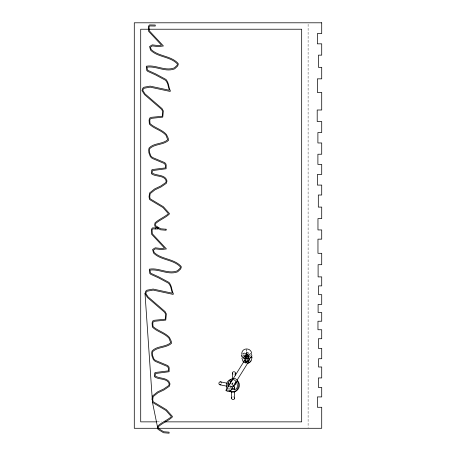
<?xml version="1.0" encoding="UTF-8"?>
<svg xmlns="http://www.w3.org/2000/svg" width="456" height="456" viewBox="0 0 456 456"><rect width="100%" height="100%" fill="white"/><g stroke="black" fill="none" stroke-linecap="round" stroke-linejoin="round"><path stroke-width="0.34" stroke-dasharray="2.28 1.71" d="M244.929 356.877C243.954 354.409 247.864 353.571 248.748 355.429M250.087 356.649C248.491 353.389 246.428 353.058 246.132 357.185M248.702 357.242L248.731 355.327L248.833 361.306M249.962 358.718L248.737 361.443L248.081 361.927M248.708 361.454L248.702 360.565L247.625 359.932A2.719 2.212 0.7 0 0 246.097 359.921L245.026 360.542A1.066 0.866 0.7 0 0 245.032 361.431L246.109 362.07A2.719 2.212 0.7 0 0 246.61 362.149M248.406 360.075L247.631 361.562L244.325 360.827L244.861 359.875M243.629 360.263L244.604 359.727M245.009 359.043L244.969 355.486C245.328 356.991 247.842 357.014 248.685 355.902M242.438 353.856C244.792 352.066 248.246 352.083 250.771 353.508M242.615 354.175C244.895 352.454 248.241 352.437 250.686 353.827M248.52 357.424C256.363 352.733 237.895 351.986 244.935 357.299M246.04 354.546L244.969 355.178A1.1 0.895 0.7 0 0 244.975 356.085L246.052 356.734A2.673 2.172 0.7 0 0 247.574 356.74C249.107 356.655 249.079 354.648 247.562 354.557A2.673 2.172 0.7 0 0 246.04 354.546L246.046 358.826M244.587 361.078L246.639 361.243L248.241 361.916M246.525 359.812L247.021 359.795M157.092 421.863L161.367 421.863M244.37 362.241L246.77 362.919M246.742 363.101L244.758 362.719M246.816 362.469L244.359 361.785M229.357 386.711L230.702 386.984M247.044 362.07L244.422 361.061M247.511 359.847L248.794 360.679L248.212 361.733L248.189 359.727M244.37 362.583L245.881 363.158L245.875 362.822M247.631 361.562L248.224 361.939M249.215 357.418L247.597 355.845L246.958 354.209M250.315 360.496L249.495 359.562L250.321 360.838M249.261 359.539L249.728 359.938L249.255 359.083M228.496 388.073L229.3 389.11M250.851 355.543C249.364 352.773 242.945 352.893 242.94 356.507M230.65 388.586L229.647 386.323M229.026 388.398L229.567 389.316M246.491 349.461L246.895 356.028L246.485 349.461M248.776 355.617L248.845 357.014M250.008 360.001L250.013 360.337M248.731 359.915L248.748 361.591M248.566 355.053L248.588 357.059M248.623 360.405L248.628 360.747M248.474 356.164L248.503 358.838M248.509 359.505L248.537 361.853M248.281 354.814L248.326 358.826M248.338 360.166L248.343 360.508M248.155 356.381L248.184 359.06M247.904 354.625L247.933 357.299M247.961 359.978L247.961 360.314M247.745 356.546L247.768 358.678M247.779 359.391L247.807 362.235M247.454 354.494L247.483 357.173M247.277 356.638L247.34 362.332M246.964 354.443L247.015 359.123M246.781 356.66L246.844 362.349M246.468 354.46L246.519 359.146M246.297 356.603L246.354 362.298M245.847 356.478L245.869 358.61M245.875 359.322L245.904 362.167M245.465 356.29L245.493 359.134M245.505 359.847L245.527 361.978M245.271 354.939L245.294 357.071M245.18 356.045L245.214 358.895M245.22 359.602L245.242 361.739M245.06 355.201L245.1 358.758M245.106 359.47L245.123 360.89M245.049 359.328L245.077 361.465M245.06 362.588L245.06 362.93M244.838 355.788L244.849 357.128M244.878 359.801L244.895 361.141M308.102 24.225L308.102 427.574M232.395 382.687L232.395 384.06M232.731 396.942A1.499 1.328 0 0 1 233.871 397.073M231.676 386.887A1.499 1.328 0 0 1 232.064 386.289M232.6 384.727A1.499 1.328 0 0 1 234.281 382.778M234.281 374.347A1.499 1.328 0 0 1 233.894 374.393M231.3 384.049A1.499 1.328 -78.5 0 1 232.303 385.782M231.979 386.477A1.499 1.328 -78.5 0 1 229.727 386.021M221.559 383.2A1.499 1.328 -78.5 0 1 221.525 383.587M231.927 386.922A1.579 1.579 0 0 1 230.405 384.938M231.523 383.821A1.579 1.579 0 0 1 233.044 384.231"/><path stroke-width="0.68" d="M229.51 384.989C233.09 369.73 244.057 392.308 231.471 389.401M252.094 357.128L251.142 361.038M241.754 353.913C241.657 347.466 251.022 347.284 251.701 353.485M157.639 427.774L158.05 425.739C162.108 422.148 167.306 420.13 171.41 416.704L166.024 410.537L152.492 402.426L145.014 293.596L145.743 291.156L147.009 290.181L153.108 289.053L172.305 293.185L170.533 286.271L168.629 283.279L158.471 277.824L150.736 274.307L149.79 273.486L149.289 269.183C158.819 267.41 167.939 274.455 177.373 270.818L179.995 268.362L180.479 266.982C173.246 259.242 160.791 260.467 153.547 253.051L152.572 249.472L155.257 247.807L161.304 248.531L164.519 248.127L151.62 234.253L151.346 229.282L152.538 227.869L158.249 227.977L158.278 229.009L152.823 228.906L152.082 229.79L152.304 233.728L166.434 248.93L161.344 249.569L155.41 248.856L153.495 250.048L154.134 252.396C161.566 259.595 174.055 258.466 181.192 266.441L181.214 267.723L180.525 269.131L177.658 271.816C168.355 275.452 159.418 268.818 150.03 270.112L150.389 272.819L151.016 273.366L158.677 276.849L169.028 282.406C172.02 285.604 171.427 290.176 173.405 293.892L173.155 294.411L153.136 290.096L147.265 291.185L146.319 291.908L145.863 293.43L147.995 296.782L165.078 311.556L166.355 313.956L165.773 320.089L154.59 321.286L153.239 321.868L152.806 323.241L153.016 326.496C157.793 330.948 164.935 332.378 169.461 337.44L171.245 341.219L171.547 343.339C166.172 348.133 157.747 346.702 152.692 351.627L152.606 355.503L153.889 358.923L155.422 360.388L167.665 365.53L168.766 366.578L169.193 367.929L169.125 371.72L155.502 373.527L155.091 375.955C159.731 379.067 168.469 377.112 170.008 383.929L169.375 386.26L164.08 389.897L157.93 392.821L153.17 396.646L152.76 399.633L153.108 401.696L166.377 409.653L172.431 416.425L172.186 417.234C168.161 420.916 162.769 422.803 158.665 426.468L158.557 428.572L163.681 431.735L169.102 432.168L169.096 433.2L163.544 432.755L157.97 429.313L152.492 402.426M241.851 354.58C240.551 360.331 254.209 359.869 251.558 354.175M248.526 363.05L248.52 362.708L247.671 362.885L247.671 363.221L249.267 362.754L250.395 361.363M243.698 361.876L225.959 390.228C226.541 391.453 228.906 391.664 230.16 391.219L236.197 381.569M230.16 391.219C229.579 389.994 227.219 389.783 225.959 390.228M228.473 383.034L227.977 384.254L227.989 386.859M236.949 380.361L248.275 362.263M251.723 356.746L250.281 358.034M231.118 379.187C227.077 380.207 224.996 385.286 227.162 388.848M230.308 381.187L231.523 380.68M249.181 358.473L245.288 358.644L243.076 357.795M156.38 421.863L140.71 421.863L140.71 29.224L301.678 29.224L301.678 421.863L164.924 421.863M220.522 381.854L227.259 383.228M219.929 384.79L226.66 386.158M229.579 391.248C235.843 395.209 242.968 385.844 237.479 380.863M230.896 390.838C236.293 394.297 240.437 385.85 237.815 381.541C234.92 374.382 226.113 380.811 228.49 386.734M236.39 381.963L237.194 383M145.014 293.596L147.544 297.574L164.593 312.32L165.636 314.275L165.254 319.206L154.424 320.266L152.703 321.001L152.076 322.99L152.355 327.026C156.967 331.848 164.422 333.022 168.971 338.215L170.721 342.673C165.368 347.358 156.796 345.716 152.047 351.017L151.671 352.938L151.899 355.771L153.341 359.619L155.143 361.329L167.38 366.47L168.469 368.117L168.446 370.853L155.04 372.535L154.345 374.376L154.385 376.667C158.722 380.11 167.232 377.779 169.21 383.963L168.794 385.491L163.778 388.934L157.605 391.869L152.589 395.905L152.036 399.718M243.852 361.807L243.544 361.306L243.857 362.144M242.985 361.374L241.862 358.068M243.475 361.123L243.55 361.648M241.788 355.64L241.891 356.421M155.393 227.926L155.462 228.958M250.23 361.54L250.236 361.882M249.848 362.018L249.848 362.355M249.261 362.417L249.267 362.754M235.387 373.065L235.387 375.128M235.387 382.687L235.387 384.06M234.618 387.229L234.618 389.977M234.618 391.351L234.618 398.225M232.395 373.065L232.395 378.565M231.625 391.351L231.625 398.225M234.566 397.883A1.499 1.328 0 0 1 232.925 399.541A1.499 1.328 0 0 1 231.825 397.564M233.119 385.901A1.499 1.328 0 0 1 234.418 387.891A1.499 1.328 0 0 1 231.825 387.891M232.834 374.005A1.499 1.328 0 0 1 232.834 372.124A1.499 1.328 0 0 1 234.954 372.124A1.499 1.328 0 0 1 234.954 374.005M233.506 385.343A1.579 1.579 0 0 1 232.72 386.711M234.954 383.125A1.499 1.328 0 0 1 233.894 385.388M220.932 384.55A1.499 1.328 -78.5 0 1 219.097 384.174A1.499 1.328 -78.5 0 1 219.518 382.099A1.499 1.328 -78.5 0 1 221.354 382.476M166.098 229.22L166.092 230.251L160.54 229.807L154.96 226.364L154.635 224.825L155.046 222.79C159.104 219.199 164.302 217.181 168.401 213.756L163.02 207.594L149.482 199.477L149.032 196.77L149.579 192.956L154.601 188.921L160.774 185.985L165.79 182.542L166.201 181.021C164.228 174.83 155.718 177.162 151.375 173.725L151.335 171.427L152.03 169.586L165.442 167.905L165.465 165.169L164.371 163.522L152.133 158.38L150.337 156.67L148.895 152.823L148.667 149.99L149.044 148.069C153.792 142.768 162.364 144.409 167.717 139.724L165.967 135.267C161.418 130.074 153.963 128.9 149.351 124.078L149.072 120.042L149.693 118.053L151.42 117.317L162.25 116.257L162.627 111.327L161.589 109.372L144.541 94.626L142.01 90.647L142.739 88.207L143.999 87.233L150.104 86.104L169.296 90.242L167.523 83.323L165.625 80.33L155.467 74.875L147.733 71.358L146.786 70.537L146.285 66.234C155.815 64.461 164.929 71.506 174.369 67.87L176.991 65.413L177.475 64.034C170.236 56.293 157.782 57.519 150.543 50.103L149.568 46.523L152.253 44.859L158.3 45.589L161.515 45.184L148.61 31.304L148.343 26.334L149.528 24.92L155.245 25.029L155.268 26.06L149.819 25.958L149.078 26.841L149.294 30.78L163.43 45.982L158.335 46.62L152.407 45.913L150.486 47.099L151.13 49.447C158.563 56.647 171.051 55.518 178.188 63.492L178.21 64.775L177.521 66.183L174.654 68.867C165.351 72.504 156.414 65.869 147.026 67.163L147.379 69.876L148.006 70.418L155.673 73.9L166.024 79.458C169.016 82.656 168.424 87.227 170.396 90.944L170.151 91.462L150.132 87.147L144.256 88.236L143.315 88.96L142.859 90.482L144.991 93.833L162.068 108.608L163.345 111.007L162.769 117.141L151.586 118.338L150.235 118.919L149.802 120.298L150.007 123.547C154.789 127.999 161.931 129.43 166.457 134.491L168.241 138.271L168.543 140.391C163.168 145.185 154.738 143.76 149.682 148.679L149.596 152.555L150.879 155.975L152.418 157.44L164.656 162.581L165.762 163.63L166.183 164.986L166.121 168.771L152.498 170.578L152.087 173.006C156.727 176.119 165.46 174.169 167.004 180.981L166.372 183.312L161.076 186.949L154.926 189.873L150.166 193.697L149.756 196.684L150.098 198.748L163.373 206.705L169.427 213.476L169.176 214.291C165.157 217.968 159.765 219.855 155.661 223.52L155.553 225.623L160.677 228.787L166.098 229.22M321.714 22.8L134.286 22.8L134.286 428.287L321.714 428.287L321.714 407.276L317.41 407.276L317.41 396.919L321.714 396.919L321.714 387.418L318.379 387.418L318.379 377.938L321.714 377.938L321.714 366.994L318.522 366.994L318.522 358.735L321.714 358.735L321.714 348.344L318.379 348.344L318.379 338.734L321.714 338.734L321.714 329.745L317.963 329.745L317.963 321.223L321.714 321.223L321.714 312.52L318.106 312.52L318.106 304.437L321.714 304.437L321.714 294.679L318.522 294.679L318.522 285.883L321.714 285.883L321.714 276.9L318.106 276.9L318.106 264.702L321.714 264.702L321.714 253.302L317.963 253.302L317.963 239.149L321.714 239.149L321.714 229.932L317.963 229.932L317.963 218.612L321.714 218.612L321.714 207.098L318.311 207.098L318.311 195.014L321.714 195.014L321.714 185.085L317.41 185.085L317.41 174.437L321.714 174.437L321.714 164.439L317.895 164.439L317.895 154.231L321.714 154.231L321.714 142.967L317.895 142.967L317.895 132.514L321.714 132.514L321.714 121.507L317.199 121.507L317.199 109.999L321.714 109.999L321.714 92.443L317.342 92.443L317.342 78.848L321.714 78.848L321.714 67.323L318.453 67.323L318.453 55.142L321.714 55.142L321.714 43.839L317.342 43.839L317.342 33.573L321.714 33.573L321.714 22.8"/></g></svg>
